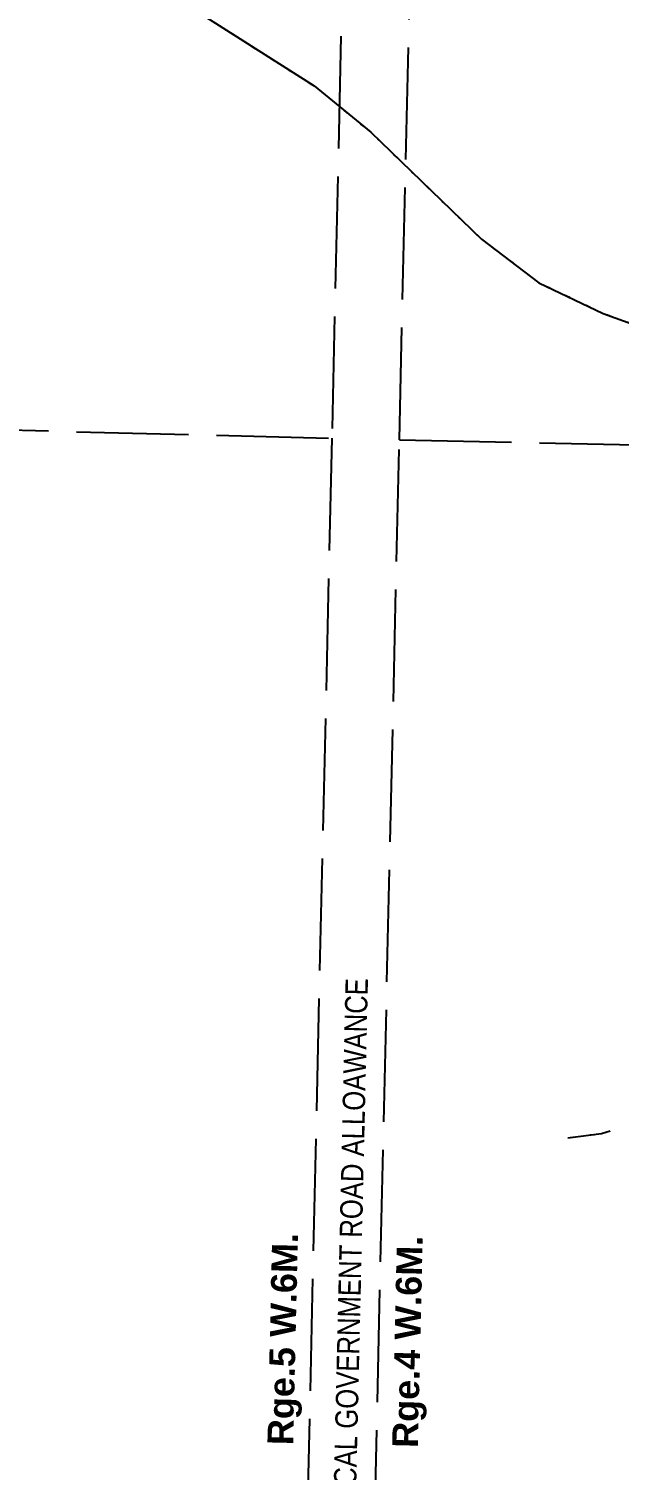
# Model space of a CAD drawing. Extents: x 393512 to 398378, y 6060644 to 6064862.
# Drawn here: x 396437 to 396701, y 6061093 to 6061736 of the extents above; entities that cross this region are included whole.
import ezdxf
from ezdxf.enums import TextEntityAlignment as Align

# ---------------------------------------------------------------- set-up
doc = ezdxf.new("R2010")
doc.units = 0
doc.header["$LTSCALE"] = 5
doc.linetypes.add('foc-UNSURVEYED', pattern=[12.5, 10, -2.5])
doc.linetypes.add('foc-WHEELTRACKS', pattern=[2, 0.4, -1.6])
for name, color, linetype in [('D-TXT', 6, 'Continuous'), ('L-USEC', 7, 'foc-UNSURVEYED'), ('T-CREEK', 160, 'Continuous'), ('T-WATER-P3', 160, 'foc-WHEELTRACKS')]:
    doc.layers.add(name, color=color, linetype=linetype)
doc.styles.add('80L', font='ARIALN.TTF', dxfattribs={"height": 10})
doc.styles.add('AB100', font='arialbd.ttf', dxfattribs={"height": 11.5})
doc.styles.add('foc-LtypeFont', font='ARIALN.TTF', dxfattribs={"height": 7.35})
doc.linetypes.add('foc-TOPO-flowdirection-NOLINE', pattern='A,0,[">",foc-LtypeFont,S=0.3,R=0,X=0,Y=-0.945],-20,[">",foc-LtypeFont,S=0.3,R=0,X=0,Y=-0.945],0', length=20)

msp = doc.modelspace()

# ---------------------------------------------------------------- linework, layer by layer
at = {"layer": 'L-USEC'}
for p, q in [((396590.93, 6062357.55), (396572.53, 6061553.42)), ((396602.69, 6061552.77), (396621.09, 6062356.9)), ((395771.35, 6061574.13), (396572.53, 6061553.42)), ((396572.53, 6061553.42), (396554.14, 6060749.3)), ((396584.29, 6060748.64), (396602.69, 6061552.77)), ((396602.69, 6061552.77), (397393.97, 6061535.52))]:
    msp.add_line(p, q, dxfattribs=at)
at = {"layer": 'T-CREEK', "linetype": 'foc-TOPO-flowdirection-NOLINE', "flags": 128}
for points in [[(395857.62, 6062360.13), (395882.72, 6062340), (395907.55, 6062315.5), (395930.59, 6062287.44), (395955.37, 6062263.28), (395972.7, 6062232.59), (395992.83, 6062203.31), (396038.11, 6062153.15), (396076.65, 6062093), (396074.86, 6062053.47), (396077.78, 6062007.35), (396085.71, 6061968), (396089.5, 6061923.63), (396109.74, 6061894.46), (396139.27, 6061873.32), (396203.95, 6061837.93), (396243.7, 6061827.9), (396273.23, 6061807.28), (396360.98, 6061800.94), (396400.85, 6061791.42), (396437.16, 6061778.68), (396505.19, 6061748.38), (396564.68, 6061710.59), (396589.89, 6061689.9), (396639.29, 6061642.21), (396664.97, 6061622.76), (396693.66, 6061609.13), (396727.81, 6061596.7), (396758.86, 6061580.5), (396794.61, 6061568.06), (396834.69, 6061563.87), (396860.24, 6061543.29), (396892.25, 6061489.28), (396916.76, 6061466.72), (396926.06, 6061456.69)], [(396677.87, 6061241.46), (396692.89, 6061243.3), (396696.78, 6061244.52)]]:
    msp.add_lwpolyline(points, dxfattribs=at)
at = {"layer": 'T-WATER-P3', "flags": 128}
for points in [[(395857.62, 6062360.13), (395882.72, 6062340), (395907.55, 6062315.5), (395930.59, 6062287.44), (395955.37, 6062263.28), (395972.7, 6062232.59), (395992.83, 6062203.31), (396038.11, 6062153.15), (396076.65, 6062093), (396074.86, 6062053.47), (396077.78, 6062007.35), (396085.71, 6061968), (396089.5, 6061923.63), (396109.74, 6061894.46), (396139.27, 6061873.32), (396203.95, 6061837.93), (396243.7, 6061827.9), (396273.23, 6061807.28), (396360.98, 6061800.94), (396400.85, 6061791.42), (396437.16, 6061778.68), (396505.19, 6061748.38), (396564.68, 6061710.59), (396589.89, 6061689.9), (396639.29, 6061642.21), (396664.97, 6061622.76), (396693.66, 6061609.13), (396727.81, 6061596.7), (396758.86, 6061580.5), (396794.61, 6061568.06), (396834.69, 6061563.87), (396860.24, 6061543.29), (396892.25, 6061489.28), (396916.76, 6061466.72), (396926.06, 6061456.69)], [(396677.87, 6061241.46), (396692.89, 6061243.3), (396696.78, 6061244.52)]]:
    msp.add_lwpolyline(points, dxfattribs=at)

# ---------------------------------------------------------------- texts
at = {"layer": 'D-TXT', "color": 3, "style": 'AB100'}
for s, rotation, p in [('Rge.5 W.6M.', 88.68989, (396556.37, 6061151.51)), ('Rge.4 W.6M.', 88.68919, (396612.02, 6061150.3))]:
    msp.add_text(s, height=11.5, rotation=rotation, dxfattribs=at).set_placement(p, align=Align.CENTER)
at = {"layer": 'L-USEC', "insert": (396571.35, 6060996.35), "char_height": 9.9961, "attachment_point": 1, "rotation": 88.66853, "style": '80L'}
msp.add_mtext_dynamic_manual_height_columns('\\pi0.2784;30.18 THEORETICAL GOVERNMENT ROAD ALLOAWANCE', width=315.7123, gutter_width=49.98, heights=[0], dxfattribs=at)

doc.saveas('drawing.dxf')
